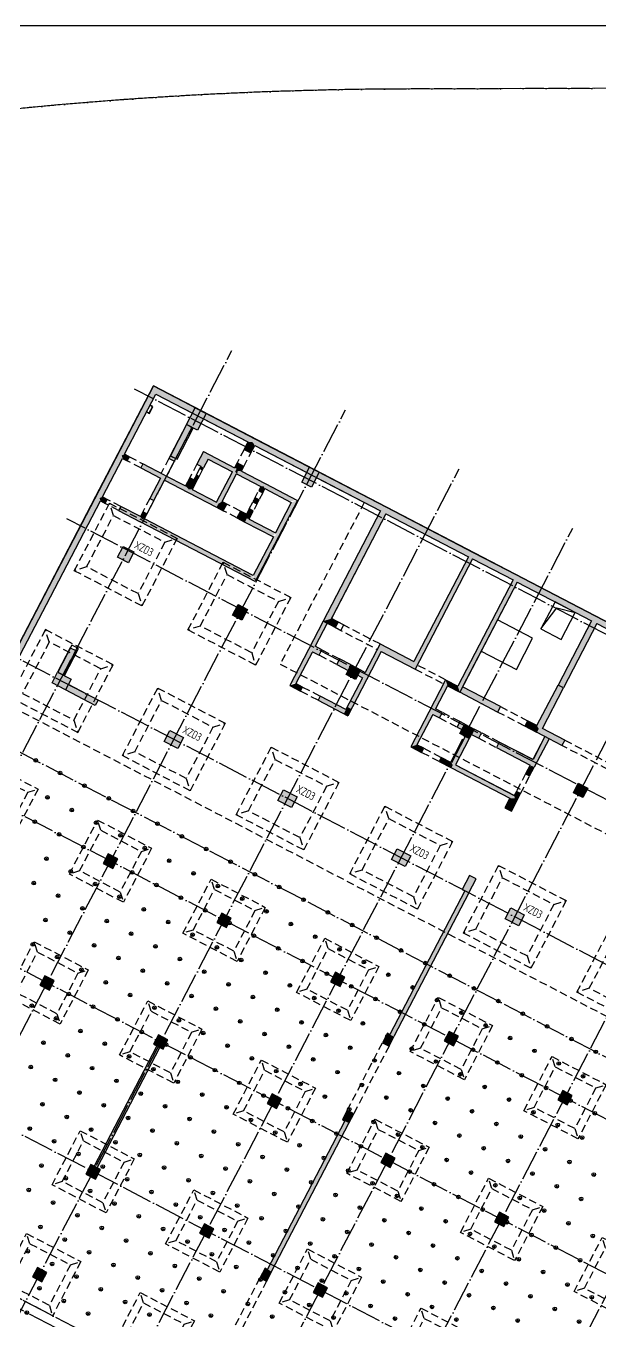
# Model space of a CAD drawing. Extents: x -190030 to 1780958, y -2186385 to 288330.
# Drawn here: x -60274 to -22622, y 203376 to 288330 of the extents above; entities that cross this region are included whole.
import ezdxf

# ---------------------------------------------------------------- set-up
doc = ezdxf.new("R2010")
doc.units = 0
doc.header["$LTSCALE"] = 1000
doc.header["$MEASUREMENT"] = 0
for name, pattern in [('ACAD_ISO04W100', [30, 24, -3, 0, -3]), ('DASHED', [0.75, 0.5, -0.25]), ('DOTE', [2.42, 2, -0.2, 0.02, -0.2])]:
    doc.linetypes.add(name, pattern=pattern)
doc.layers.add('04-不打印_辅助线', color=165, linetype='Continuous', plot=False)
doc.layers.add('04-不打印_面积', color=5, linetype='Continuous', plot=False)
for name, color, linetype in [('05-填充_天正', 26, 'Continuous'), ('104-6 B2核心筒$0$05-填充_天正', 26, 'Continuous'), ('104-6 B2核心筒$0$A_STR-砼墙', 51, 'Continuous'), ('3', 3, 'Continuous'), ('A_AXIS-轴线', 1, 'DOTE'), ('A_STR-砼墙', 51, 'Continuous'), ('BEAM_SE', 144, 'DASHED'), ('COLU', 7, 'Continuous'), ('COLU_HATCH', 251, 'Continuous'), ('DIM', 3, 'Continuous'), ('DOTE', 4, 'DOTE'), ('jc', 5, 'Continuous'), ('M-用地 红线', 20, 'ACAD_ISO04W100'), ('s-base', 60, 'Continuous'), ('TEXT', 7, 'Continuous'), ('锚杆', 6, 'Continuous')]:
    doc.layers.add(name, color=color, linetype=linetype)
doc.styles.add('TSSD_Dimension', font='Tssdeng.shx', dxfattribs={"width": 0.7, "bigfont": 'hztxt.shx'})
doc.styles.add('TSSD_Rein', font='tssdeng.shx', dxfattribs={"width": 0.7, "bigfont": 'hztxt.shx'})
doc.dimstyles.new('TSSD_150_150', dxfattribs={"dimtxt": 525, "dimasz": 150, "dimexe": 150, "dimexo": 375, "dimgap": 150, "dimtad": 1, "dimdec": 0, "dimzin": 0, "dimdsep": 46, "dimtxsty": 'TSSD_Dimension', "dimblk": 'ARCHTICK', "dimblk1": 'ARCHTICK', "dimblk2": 'ARCHTICK', "dimcen": 0, "dimdle": 150, "dimclrt": 7, "dimadec": 0, "dimazin": 0, "dimtfac": 1, "dimtdec": 0, "dimtix": 1, "dimtmove": 2, "dimatfit": 3, "dimfxl": 1, "dimtolj": 1, "dimtzin": 0, "dimarcsym": 0})

# ---------------------------------------------------------------- blocks, each defined once
blk = doc.blocks.new('104 轴线')
for p, q in [((-113685, 111729), (-249575, 182469)), ((-206397, 125945), (-177039, 182341)), ((-100664, 136743), (-183422, 179824)), ((-198946, 122066), (-169588, 178462)), ((-117841, 103746), (-253731, 174486)), ((-191495, 118187), (-162137, 174584)), ((-105097, 128228), (-187855, 171309)), ((-184044, 114309), (-154686, 170705)), ((-176593, 110430), (-147235, 166826)), ((-122274, 95231), (-258164, 165971)), ((-109530, 119712), (-192288, 162793)), ((-169142, 106551), (-139784, 162948)), ((-161691, 102673), (-132333, 159069)), ((-126707, 86715), (-262597, 157455))]:
    blk.add_line(p, q)
at = {"layer": 'Defpoints'}
blk.add_lwpolyline([(13135, -2670), (19996, 9914), (18926, 200140), (-165691, 199501, 0.064843), (-234306, 190322, 0.064894), (-298282, 163874), (-300993, 152958), (-177498, -41043), (-162540, -55229), (-143745, -84755), (-123037, -89354), (13135, -2670)], format="xyb", close=True, dxfattribs=at)
blk = doc.blocks.new('A$C63741260')
at = {"layer": '04-不打印_辅助线'}
blk.add_lwpolyline([(0, -1242375), (416150, -1242375), (416150, -948025), (0, -948025)], close=True, dxfattribs=at)
blk.add_lwpolyline([(0, -1242375), (416150, -1242375), (416150, -948025), (0, -948025)], close=True, dxfattribs=at)
blk.add_lwpolyline([(0, -1242375), (416150, -1242375), (416150, -948025), (0, -948025)], close=True, dxfattribs=at)
blk.add_lwpolyline([(0, -1242375), (416150, -1242375), (416150, -948025), (0, -948025)], close=True, dxfattribs=at)
at = {"layer": '04-不打印_面积'}
blk.add_lwpolyline([(0, -1242375), (416150, -1242375), (416150, -948025), (0, -948025)], close=True, dxfattribs=at)
blk = doc.blocks.new('A$C40850C3D')
at = {"layer": 's-base', "color": 8, "linetype": 'DASHED'}
for p, q in [((-1500, 1500), (-2000, 2000)), ((1500, 1500), (2000, 2000)), ((-1500, -1500), (-2000, -2000)), ((1500, -1500), (2000, -2000))]:
    blk.add_line(p, q, dxfattribs=at)
for points in [[(2000, 2000), (2000, -2000), (-2000, -2000), (-2000, 2000)], [(1500, 1500), (1500, -1500), (-1500, -1500), (-1500, 1500)]]:
    blk.add_lwpolyline(points, close=True, dxfattribs=at)
blk = doc.blocks.new('zhu1')
at = {"layer": 'COLU_HATCH'}
for points in [[(-64183, 118319), (-64893, 118688), (-64316, 119796), (-63606, 119426)], [(-56200, 115570), (-56708, 114594), (-57329, 114918), (-56821, 115893)], [(-68340, 110334), (-68709, 109624), (-69419, 109994), (-69049, 110703)], [(-60887, 106568), (-61257, 105857), (-61877, 106181), (-61508, 106891)], [(-53483, 102599), (-53806, 101979), (-54427, 102302), (-54103, 102923)], [(-73713, 101745), (-73344, 102454), (-72457, 101993), (-72826, 101283)], [(-66351, 97912), (-65982, 98622), (-65095, 98160), (-65464, 97450)], [(-46032, 98721), (-46355, 98100), (-46976, 98423), (-46653, 99044)], [(-38581, 94842), (-38904, 94221), (-39525, 94544), (-39202, 95165)], [(-58900, 94033), (-58531, 94743), (-57644, 94281), (-58013, 93571)], [(-70351, 89905), (-69730, 89582), (-69406, 90203), (-70027, 90526)], [(-51449, 90154), (-51080, 90864), (-50193, 90402), (-50562, 89693)], [(-43999, 86276), (-43629, 86985), (-42742, 86523), (-43112, 85814)], [(-62900, 86026), (-62279, 85703), (-61956, 86324), (-62576, 86647)], [(-74506, 81922), (-73885, 81599), (-73562, 82219), (-74183, 82543)], [(-55449, 82148), (-54828, 81824), (-54505, 82445), (-55126, 82768)], [(-67055, 78043), (-66435, 77720), (-66111, 78341), (-66732, 78664)], [(-47998, 78269), (-47377, 77946), (-47054, 78567), (-47675, 78890)], [(-59605, 74164), (-58984, 73841), (-58660, 74462), (-59281, 74785)], [(-40547, 74390), (-39926, 74067), (-39603, 74688), (-40224, 75011)], [(-52154, 70286), (-51533, 69963), (-51210, 70583), (-51830, 70907)], [(-71488, 69528), (-70867, 69205), (-70544, 69826), (-71165, 70149)], [(-64037, 65649), (-63416, 65326), (-63093, 65947), (-63714, 66270)], [(-44703, 66407), (-44082, 66084), (-43759, 66705), (-44380, 67028)], [(-74997, 62787), (-74377, 62463), (-74053, 63084), (-74674, 63407)], [(-56586, 61770), (-55966, 61447), (-55642, 62068), (-56263, 62391)]]:
    blk.add_hatch(color=8, dxfattribs=at).paths.add_polyline_path(points)
at = {"layer": 'A_STR-砼墙', "color": 8}
for p, q in [((-69375, 116792), (-67066, 121228)), ((-68951, 116741), (-66896, 120688)), ((-67066, 121228), (-60369, 117741)), ((-66896, 120688), (-64501, 119441)), ((-63791, 119072), (-60864, 117548)), ((-60864, 117548), (-61118, 117060)), ((-60674, 116829), (-60420, 117317)), ((-60420, 117317), (-57006, 115539)), ((-60369, 117741), (-51770, 113265)), ((-70830, 113998), (-69375, 116792)), ((-70405, 113947), (-69090, 116475)), ((-69090, 116475), (-68779, 116313)), ((-68641, 116579), (-68951, 116741)), ((-68779, 116313), (-68641, 116579)), ((-63781, 116925), (-64214, 116094)), ((-63781, 116925), (-61741, 115863)), ((-63476, 116428), (-63770, 115863)), ((-63476, 116428), (-61880, 115596)), ((-61118, 117060), (-60674, 116829)), ((-67754, 116117), (-67892, 115851)), ((-67892, 115851), (-66605, 115182)), ((-66334, 115378), (-67754, 116117)), ((-64214, 116094), (-63948, 115955)), ((-63948, 115955), (-64017, 115822)), ((-64017, 115822), (-63840, 115730)), ((-63840, 115730), (-63770, 115863)), ((-62919, 113601), (-61880, 115596)), ((-61580, 116173), (-61741, 115863)), ((-61136, 115942), (-61580, 116173)), ((-61298, 115632), (-61136, 115942)), ((-61298, 115632), (-59746, 114824)), ((-66605, 115182), (-67298, 113851)), ((-67032, 113713), (-66339, 115043)), ((-66339, 115043), (-64787, 114235)), ((-66334, 115378), (-64959, 114663)), ((-64676, 115207), (-64959, 114663)), ((-64409, 115068), (-64676, 115207)), ((-64232, 114976), (-64515, 114432)), ((-64248, 115379), (-64409, 115068)), ((-64070, 115287), (-64248, 115379)), ((-64232, 114976), (-64070, 115287)), ((-62560, 113640), (-61614, 115458)), ((-61614, 115458), (-61569, 115435)), ((-61569, 115435), (-60017, 114627)), ((-59746, 114824), (-57617, 113716, -18)), ((-56385, 115216), (-52171, 113023)), ((-74432, 107079), (-70830, 113998)), ((-70095, 113785), (-70405, 113947)), ((-67298, 113851), (-67032, 113713)), ((-64787, 114235), (-62924, 113265)), ((-64515, 114432), (-62919, 113601)), ((-60400, 113891), (-60539, 113624)), ((-60134, 113752), (-60400, 113891)), ((-60017, 114627), (-60156, 114361)), ((-60156, 114361), (-59890, 114222)), ((-59890, 114222), (-59751, 114488)), ((-59751, 114488), (-58021, 113588, -18)), ((-74077, 106894), (-70544, 113681)), ((-70544, 113681), (-70234, 113519)), ((-70234, 113519), (-70095, 113785)), ((-69208, 113323), (-69347, 113057)), ((-69347, 113057), (-67927, 112318)), ((-67921, 112654), (-69208, 113323)), ((-62924, 113265), (-62481, 113034)), ((-62250, 113478), (-62560, 113640)), ((-62481, 113034), (-62250, 113478)), ((-61363, 113016), (-61594, 112573)), ((-60964, 112808), (-61363, 113016)), ((-60784, 113154), (-60964, 112808)), ((-60790, 112492), (-60518, 113016)), ((-60518, 113016), (-60784, 113154)), ((-60539, 113624), (-60273, 113486)), ((-60273, 113486), (-60134, 113752)), ((-58021, 113588, -18), (-59060, 111592, -18)), ((-57617, 113716, -18), (-58863, 111321, -18)), ((-52171, 113023), (-55935, 105793)), ((-51770, 113265), (-46088, 110307)), ((-60387, 108394, -18), (-67927, 112318)), ((-67760, 112964), (-67921, 112654)), ((-67494, 112825), (-67760, 112964)), ((-67655, 112515), (-67494, 112825)), ((-60515, 108798, -18), (-67655, 112515)), ((-61594, 112573), (-61062, 112296)), ((-61062, 112296), (-59199, 111326, -18)), ((-60790, 112492), (-59060, 111592, -18)), ((-51817, 112838), (-55396, 105963)), ((-51817, 112838), (-46406, 110021)), ((-59199, 111326, -18), (-60515, 108798, -18)), ((-58863, 111321, -18), (-60387, 108394, -18)), ((-46406, 110021), (-49985, 103146)), ((-46140, 109883), (-49903, 102653)), ((-46140, 109883), (-43479, 108498)), ((-46088, 110307), (-43161, 108783)), ((-43161, 108783), (-37928, 106059)), ((-43479, 108498), (-47104, 101534)), ((-43212, 108359), (-46792, 101484)), ((-43212, 108359), (-38334, 105819)), ((-76417, 103265), (-74432, 107079)), ((-76062, 103080), (-74077, 106894)), ((-55935, 105793), (-56904, 103931)), ((-55669, 105655), (-56453, 104147)), ((-54782, 105193), (-55669, 105655)), ((-54598, 105548), (-55396, 105963)), ((-54598, 105548), (-54782, 105193)), ((-38334, 105819), (-40528, 101605)), ((-37979, 105635), (-40173, 101420)), ((-37979, 105635), (-31814, 102426)), ((-37928, 106059), (-31807, 102873)), ((-56904, 103931), (-58128, 101580)), ((-56638, 103792), (-57723, 101708)), ((-56638, 103792), (-56195, 103562)), ((-56010, 103917), (-56453, 104147)), ((-56195, 103562), (-56010, 103917)), ((-52202, 104301), (-53172, 102439)), ((-52121, 103807), (-53090, 101945)), ((-52202, 104301), (-49985, 103146)), ((-52121, 103807), (-49903, 102653)), ((-54857, 103316), (-55042, 102962)), ((-55042, 102962), (-54288, 102569)), ((-54103, 102924), (-54857, 103316)), ((-54288, 102569), (-54103, 102924)), ((-53356, 102084), (-54441, 99999)), ((-53483, 102601), (-53667, 102246)), ((-53667, 102246), (-53356, 102084)), ((-53483, 102601), (-53172, 102439)), ((-47902, 101949), (-49010, 99821)), ((-47902, 101949), (-47104, 101534)), ((-70875, 100267), (-72826, 101283)), ((-70691, 100621), (-72642, 101637)), ((-58128, 101580), (-57418, 101211)), ((-57280, 101477), (-57723, 101708)), ((-57418, 101211), (-57280, 101477)), ((-53090, 101945), (-54314, 99595)), ((-47775, 101545), (-48559, 100038)), ((-47775, 101545), (-46976, 101129)), ((-44493, 99836), (-46976, 101129)), ((-44308, 100191), (-46792, 101484)), ((-41913, 98944), (-40528, 101605)), ((-41558, 98759), (-40173, 101420)), ((-70691, 100621), (-70875, 100267)), ((-56127, 100877), (-56265, 100611)), ((-56265, 100611), (-54314, 99595)), ((-54441, 99999), (-56127, 100877)), ((-49010, 99821), (-50187, 97559)), ((-48744, 99683), (-49783, 97687)), ((-48744, 99683), (-48301, 99452)), ((-48116, 99807), (-48559, 100038)), ((-48301, 99452), (-48116, 99807)), ((-44308, 100191), (-44493, 99836)), ((-46963, 99207), (-47148, 98852)), ((-47148, 98852), (-46837, 98690)), ((-46653, 99045), (-46963, 99207)), ((-46837, 98690), (-46653, 99045)), ((-46032, 98722), (-46216, 98367)), ((-45545, 98469), (-46032, 98722)), ((-42534, 99267), (-42719, 98913)), ((-41389, 98220), (-42719, 98913)), ((-41913, 98944), (-42534, 99267)), ((-40095, 97998), (-41558, 98759)), ((-46621, 98238), (-47521, 96510)), ((-46355, 98100), (-47255, 96371)), ((-46355, 98100), (-46621, 98238)), ((-46216, 98367), (-45730, 98114)), ((-45730, 98114), (-45545, 98469)), ((-44392, 97869), (-44577, 97514)), ((-42173, 96713), (-44392, 97869)), ((-41389, 98220), (-42173, 96713)), ((-41123, 98082), (-42092, 96220)), ((-40279, 97643), (-41123, 98082)), ((-40095, 97998), (-40279, 97643)), ((-50187, 97559), (-49478, 97190)), ((-49339, 97456), (-49783, 97687)), ((-49478, 97190), (-49339, 97456)), ((-48186, 96856), (-48325, 96590)), ((-47521, 96510), (-48186, 96856)), ((-44577, 97514), (-42358, 96358)), ((-48325, 96590), (-47526, 96174)), ((-47526, 96174), (-43695, 94180)), ((-47255, 96371), (-43397, 94363)), ((-42358, 96358), (-42658, 95782)), ((-42392, 95643), (-42092, 96220)), ((-42658, 95782), (-42392, 95643)), ((-43258, 94629), (-43397, 94363)), ((-42992, 94490), (-43258, 94629)), ((-43200, 94091), (-42992, 94490)), ((-43695, 94180), (-44018, 93559)), ((-44018, 93559), (-43592, 93337)), ((-43592, 93337), (-43200, 94091)), ((-46327, 89124), (-46812, 88192)), ((-46386, 87971), (-45901, 88902)), ((-45901, 88902), (-46327, 89124)), ((-46652, 88109), (-51558, 78685)), ((-46386, 87971), (-51292, 78546)), ((-46812, 88192), (-46652, 88109)), ((-51718, 78768), (-52041, 78147)), ((-51558, 78685), (-51718, 78768)), ((-51615, 77925), (-51292, 78546)), ((-70940, 70032), (-66831, 77926)), ((-70763, 69940), (-66654, 77834)), ((-52041, 78147), (-51615, 77925)), ((-54350, 73712), (-54673, 73091)), ((-54673, 73091), (-54513, 73008)), ((-53924, 73490), (-54350, 73712)), ((-54247, 72869), (-53924, 73490)), ((-59581, 63273), (-54513, 73008)), ((-59315, 63134), (-54247, 72869)), ((-70940, 70032), (-70763, 69940)), ((-59741, 63356), (-60064, 62735)), ((-59581, 63273), (-59741, 63356)), ((-59638, 62513), (-59315, 63134)), ((-60064, 62735), (-59638, 62513))]:
    blk.add_line(p, q, dxfattribs=at)
for points in [[(-64449, 118457), (-64893, 118688), (-65956, 116646), (-65512, 116416)], [(-64449, 118457), (-64893, 118688), (-65955, 116647), (-65512, 116416)], [(-71976, 103998), (-72420, 104229), (-73343, 102455), (-72900, 102224)]]:
    blk.add_lwpolyline(points, close=True, dxfattribs=at)
at = {"layer": 'COLU', "color": 8}
for points in [[(-64183, 118319), (-64893, 118688), (-64316, 119796), (-63606, 119426), (-64183, 118319)], [(-73713, 101745), (-73344, 102454), (-72457, 101993), (-72826, 101283), (-73713, 101745)], [(-66351, 97912), (-65982, 98622), (-65095, 98160), (-65464, 97450), (-66351, 97912)], [(-58900, 94033), (-58531, 94743), (-57644, 94281), (-58013, 93571), (-58900, 94033)], [(-51449, 90154), (-51080, 90864), (-50193, 90402), (-50562, 89693), (-51449, 90154)], [(-43999, 86276), (-43629, 86985), (-42742, 86523), (-43112, 85814), (-43999, 86276)]]:
    blk.add_lwpolyline(points, dxfattribs=at)
for points in [[(-56200, 115570), (-56708, 114594), (-57329, 114918), (-56821, 115893)], [(-68340, 110334), (-68709, 109624), (-69419, 109994), (-69049, 110703)], [(-60887, 106568), (-61257, 105857), (-61877, 106181), (-61508, 106891)], [(-53483, 102599), (-53806, 101979), (-54427, 102302), (-54103, 102923)], [(-46032, 98721), (-46355, 98100), (-46976, 98423), (-46653, 99044)], [(-38581, 94842), (-38904, 94221), (-39525, 94544), (-39202, 95165)], [(-70351, 89905), (-69730, 89582), (-69406, 90203), (-70027, 90526)], [(-62900, 86026), (-62279, 85703), (-61956, 86324), (-62576, 86647)], [(-74506, 81922), (-73885, 81599), (-73562, 82219), (-74183, 82543)], [(-55449, 82148), (-54828, 81824), (-54505, 82445), (-55126, 82768)], [(-67055, 78043), (-66435, 77720), (-66111, 78341), (-66732, 78664)], [(-47998, 78269), (-47377, 77946), (-47054, 78567), (-47675, 78890)], [(-59605, 74164), (-58984, 73841), (-58660, 74462), (-59281, 74785)], [(-40547, 74390), (-39926, 74067), (-39603, 74688), (-40224, 75011)], [(-52154, 70286), (-51533, 69963), (-51210, 70583), (-51830, 70907)], [(-71488, 69528), (-70867, 69205), (-70544, 69826), (-71165, 70149)], [(-64037, 65649), (-63416, 65326), (-63093, 65947), (-63714, 66270)], [(-44703, 66407), (-44082, 66084), (-43759, 66705), (-44380, 67028)], [(-74997, 62787), (-74377, 62463), (-74053, 63084), (-74674, 63407)], [(-56586, 61770), (-55966, 61447), (-55642, 62068), (-56263, 62391)]]:
    blk.add_lwpolyline(points, close=True, dxfattribs=at)
blk = doc.blocks.new('xzd-3b')
at = {"layer": 's-base', "color": 8, "linetype": 'DASHED'}
for p, q in [((-543722, -43410), (-544322, -42810)), ((-539922, -43410), (-539322, -42810)), ((-543722, -47210), (-544322, -47810)), ((-539922, -47210), (-539322, -47810))]:
    blk.add_line(p, q, dxfattribs=at)
for points in [[(-539322, -42810), (-539322, -47810), (-544322, -47810), (-544322, -42810)], [(-539922, -43410), (-539922, -47210), (-543722, -47210), (-543722, -43410)]]:
    blk.add_lwpolyline(points, close=True, dxfattribs=at)
at = {"layer": 'TEXT', "color": 8, "style": 'TSSD_Rein', "width": 0.7}
blk.add_text('XZD3', height=525, rotation=360, dxfattribs=at).set_placement((-541573, -44673))
blk = doc.blocks.new('maogan1')
at = {"layer": '锚杆'}
for p, q in [((-1382074, -58863), (-1381931, -58863)), ((-1382052, -58863), (-1381929, -58863)), ((-1382000, -58920), (-1382000, -58800))]:
    blk.add_line(p, q, dxfattribs=at)
blk.add_circle((-1382000, -58863), 120, dxfattribs=at)
blk = doc.blocks.new('_ArchTick')
at = {"color": 0, "linetype": 'ByBlock', "const_width": 0.4}
blk.add_lwpolyline([(-0.5, -0.5), (0.5, 0.5)], dxfattribs=at)
blk = doc.blocks.new('*D288')
at = {"layer": 'Defpoints', "color": 0, "transparency": 16777216}
for p in [(-76186, 212245), (-77880, 208991), (-13014, 177669)]:
    blk.add_point(p, dxfattribs=at)
at = {"layer": 'DIM', "color": 0, "lineweight": -2, "transparency": 16777216}
for p, q in [((-76359, 211913), (-77949, 208858)), ((-13882, 175676), (-78013, 209061)), ((-13187, 177336), (-14084, 175612))]:
    blk.add_line(p, q, dxfattribs=at)
at = {"layer": 'DIM', "color": 0, "lineweight": -2, "transparency": 16777216, "xscale": 150, "yscale": 150, "zscale": 150}
for p, rotation in [((-77880, 208991), 152.4999861478323), ((-14015, 175746), 332.4999861478323)]:
    blk.add_blockref('_ArchTick', p, dxfattribs=dict(at, rotation=rotation))
at = {"layer": 'DIM', "color": 7, "transparency": 16777216, "insert": (-45757, 192734), "char_height": 525, "attachment_point": 5, "rotation": 332.49999, "style": 'TSSD_Dimension'}
blk.add_mtext('\\A1;72000', dxfattribs=at)

msp = doc.modelspace()

# ---------------------------------------------------------------- hatches: boundary and pattern name
at = {"layer": '05-填充_天正'}
for points in [[(-53987.6, 260158.9), (-53800.1, 260230.3), (-51745.3, 264177.6), (-51915.4, 264717.1), (-54224.1, 260282)], [(-51915.4, 264717.1), (-51745.3, 264177.6), (-45713.1, 261037.4), (-45400.2, 261024.8), (-45217.9, 261230.6)], [(-49742.7, 262176), (-50897.1, 259958.5), (-50542.2, 259773.8), (-49387.9, 261991.3)], [(-45713.1, 261037.4), (-45967, 260549.5), (-45523.5, 260318.7), (-45269.6, 260806.5), (-45400.2, 261024.8)], [(-45400.2, 261024.8), (-45269.6, 260806.5), (-37020.5, 256512.3), (-36768.3, 256531.3), (-36618.7, 256754.1), (-45217.9, 261230.6)], [(-55442.1, 257364.8), (-55254.6, 257436.3), (-53938.6, 259964.2), (-53987.6, 260158.9), (-54224.1, 260282), (-55678.6, 257487.9)], [(-53938.6, 259964.2), (-53628.1, 259802.6), (-53489.6, 260068.7), (-53800.1, 260230.3), (-53987.6, 260158.9)], [(-48325.6, 259917.1), (-48630.5, 260414.1), (-49062.9, 259583.5), (-48619.4, 259352.6)], [(-48630.5, 260414.1), (-48325.6, 259917.1), (-46728.9, 259086), (-46549.7, 259105.4), (-46457.4, 259282.8)], [(-51182.9, 258867.9), (-52602.6, 259607), (-52741.1, 259340.9), (-51454.4, 258671.1), (-51275.2, 258690.5)], [(-48796.8, 259445), (-48866.1, 259311.9), (-48688.7, 259219.6), (-48619.4, 259352.6)], [(-46146.9, 259121.2), (-45985.3, 259431.6), (-46428.8, 259662.5), (-46590.4, 259352.1), (-46385.3, 259132.5)], [(-46549.7, 259105.4), (-46462.8, 258947.4), (-46418.5, 258924.3), (-46385.3, 259132.5), (-46590.4, 259352.1), (-46457.4, 259282.8)], [(-46385.3, 259132.5), (-46418.5, 258924.3), (-44866.2, 258116.3), (-44687, 258135.7), (-44594.6, 258313.1), (-46146.9, 259121.2)], [(-51454.4, 258671.1), (-52147.1, 257340.6), (-51881, 257202), (-51188.3, 258532.6), (-51275.2, 258690.5)], [(-51275.2, 258690.5), (-51188.3, 258532.6), (-49636.1, 257724.5), (-49602.8, 257932.7), (-49808, 258152.2), (-51182.9, 258867.9)], [(-49081.2, 258465.6), (-49524.7, 258696.5), (-49808, 258152.2), (-49602.8, 257932.7), (-49364.5, 257921.3)], [(-49081.2, 258465.6), (-48919.5, 258776.1), (-49096.9, 258868.4), (-49258.6, 258558)], [(-47650.2, 256991.4), (-47409.4, 257129.1), (-46462.8, 258947.4), (-46549.7, 259105.4), (-46728.9, 259086), (-47767.9, 257090.2)], [(-44687, 258135.7), (-44600.1, 257977.8), (-42959.1, 257123.5), (-42554.5, 257251.1), (-44594.6, 258313.1)], [(-59280.6, 250568.6), (-58925.8, 250383.9), (-55393.1, 257170.2), (-55442.1, 257364.8), (-55678.6, 257487.9)], [(-55393.1, 257170.2), (-55082.6, 257008.5), (-54944.1, 257274.6), (-55254.6, 257436.3), (-55442.1, 257364.8)], [(-49602.8, 257932.7), (-49636.1, 257724.5), (-47773.3, 256754.8), (-47650.2, 256991.4), (-47767.9, 257090.2), (-49364.5, 257921.3)], [(-44866.2, 258116.3), (-45004.7, 257850.2), (-44738.6, 257711.7), (-44600.1, 257977.8), (-44687, 258135.7)], [(-52770.4, 256143.1), (-54057.1, 256812.9), (-54195.6, 256546.8), (-52775.9, 255807.7), (-52683.5, 255985.1)], [(-47773.3, 256754.8), (-47329.8, 256523.9), (-47099, 256967.5), (-47409.4, 257129.1), (-47650.2, 256991.4)], [(-45639, 255982), (-45366.6, 256505.3), (-45632.7, 256643.8), (-45812.8, 256297.9), (-45787.5, 256021.7)], [(-45121.9, 256975.4), (-44983.4, 257241.5), (-45249.5, 257380.1), (-45388, 257114)], [(-42465.7, 257205.1), (-42870.4, 257077.5), (-43909.3, 255081.8), (-43889.9, 254902.5), (-43712.4, 254810.2)], [(-36768.3, 256531.3), (-36665.7, 256327.6), (-31254.8, 253510.9), (-31060.2, 253559.9), (-30937.1, 253796.4), (-36618.7, 256754.1)], [(-45325, 251929), (-45452.6, 252333.7), (-52504.3, 256004.6), (-52683.5, 255985.1), (-52775.9, 255807.7)], [(-52504.3, 256004.6), (-52342.7, 256315), (-52608.8, 256453.5), (-52770.4, 256143.1), (-52683.5, 255985.1)], [(-45812.8, 256297.9), (-46211.9, 256505.7), (-46442.8, 256062.2), (-45910.6, 255785.1), (-45787.5, 256021.7)], [(-45787.5, 256021.7), (-45910.6, 255785.1), (-44136.6, 254861.7), (-43978.6, 254948.5), (-43998.1, 255127.8), (-45639, 255982)], [(-36768.3, 256531.3), (-37020.5, 256512.3), (-40783.9, 249282.8), (-40429.1, 249098.1), (-36665.7, 256327.6)], [(-43889.9, 254902.5), (-44047.8, 254815.7), (-45363.8, 252287.7), (-45236.2, 251883), (-43712.4, 254810.2)], [(-31060.2, 253559.9), (-31254.8, 253510.9), (-34833.9, 246635.7), (-34752.5, 246142.4), (-30988.7, 253372.4)], [(-31060.2, 253559.9), (-30988.7, 253372.4), (-28327.7, 251987.1), (-28133.1, 252036.1), (-28009.9, 252272.7), (-30937.1, 253796.4)], [(-28133.1, 252036.1), (-28327.7, 251987.1), (-31952.9, 245023.1), (-31825.3, 244618.5), (-28061.6, 251848.6)], [(-28133.1, 252036.1), (-28061.6, 251848.6), (-23183.1, 249309), (-22929.3, 249327.2), (-22776.6, 249548.4), (-28009.9, 252272.7)], [(-61266.1, 246754.5), (-60911.3, 246569.8), (-58925.8, 250383.9), (-59280.6, 250568.6)], [(-40783.9, 249282.8), (-41753.4, 247420.4), (-41576, 247328.1), (-41418, 247415), (-40517.8, 249144.3)], [(-22929.3, 249327.2), (-23183.1, 249309), (-25376.9, 245094.7), (-25022.1, 244910), (-22828.3, 249124.3)], [(-22929.3, 249327.2), (-22828.3, 249124.3), (-16840.9, 246007.5), (-16656.2, 246362.3), (-22776.6, 249548.4)], [(-41576, 247328.1), (-41753.4, 247420.4), (-42930.9, 245158.6), (-42526.2, 245286.1), (-41556.6, 247148.9)], [(-36970, 247296.7), (-37051.4, 247790.1), (-38136.1, 245706.5), (-38116.6, 245527.3), (-37939.2, 245434.9)], [(-37051.4, 247790.1), (-36970, 247296.7), (-34752.5, 246142.4), (-34833.9, 246635.7)], [(-38116.6, 245527.3), (-38274.6, 245440.4), (-39244.3, 243577.7), (-39116.7, 243173), (-37939.2, 245434.9)], [(-42977, 245069.9), (-42267.4, 244700.5), (-42128.9, 244966.6), (-42572.4, 245197.5)], [(-32623.7, 245034.1), (-32751.3, 245438.8), (-33859, 243310.9), (-33681.6, 243218.5), (-33523.7, 243305.4)], [(-32751.3, 245438.8), (-32623.7, 245034.1), (-31825.3, 244618.5), (-31952.9, 245023.1)], [(-39290.4, 243489), (-40975.8, 244366.3), (-41114.3, 244100.2), (-39162.8, 243084.4)], [(-39162.8, 243084.4), (-39428.9, 243222.9), (-39199.2, 243664.1), (-38933.1, 243525.6)], [(-33681.6, 243218.5), (-33859, 243310.9), (-35036.5, 241049), (-34631.8, 241176.6), (-33662.2, 243039.3)], [(-31470.1, 241727.8), (-32370, 239999.1), (-32283.1, 239841.2), (-32103.9, 239860.6), (-31204, 241589.3)], [(-26237.7, 241709.7), (-27137.6, 239981), (-27118.1, 239801.8), (-26940.7, 239709.5), (-25971.6, 241571.1)], [(-35036.5, 241049), (-34326.9, 240679.6), (-34188.3, 240945.7), (-34631.8, 241176.6)], [(-32370, 239999.1), (-33035.2, 240345.4), (-33173.8, 240079.3), (-32375.5, 239663.8), (-32283.1, 239841.2)], [(-32283.1, 239841.2), (-32375.5, 239663.8), (-28544, 237669.2), (-28221.9, 237670.7), (-28245.8, 237852.2), (-32103.9, 239860.6)], [(-27276.1, 239714.9), (-27507, 239271.4), (-27240.9, 239132.9), (-26940.7, 239709.4), (-27118.1, 239801.8)], [(-28048.9, 237580.6), (-27841.1, 237979.8), (-28107.2, 238118.3), (-28245.8, 237852.2), (-28221.9, 237670.7)], [(-28544, 237669.2), (-28867.3, 237048.1), (-28441.5, 236826.5), (-28048.9, 237580.6), (-28221.9, 237670.7)], [(-31235.1, 231460.1), (-30750.3, 232391.4), (-31176, 232613.1), (-31660.9, 231681.7)], [(-31235.1, 231460.1), (-31501.2, 231598.6), (-36407.3, 222174.1), (-36141.2, 222035.6)], [(-36567, 222257.2), (-36890.2, 221636.3), (-36464.4, 221414.7), (-36141.2, 222035.6)], [(-51502.6, 221323.5), (-51680, 221415.8), (-55789.6, 213521.5), (-55612.2, 213429.1)], [(-39096.4, 216358.7), (-38773.2, 216979.6), (-39198.9, 217201.3), (-39522.1, 216580.4)], [(-44430.2, 206762.3), (-44164.1, 206623.8), (-39096.4, 216358.7), (-39362.5, 216497.3)], [(-44589.8, 206845.4), (-44913.1, 206224.5), (-44487.3, 206002.9), (-44164.1, 206623.8)]]:
    msp.add_hatch(color=8, dxfattribs=at).paths.add_polyline_path(points)
h = msp.add_hatch(color=8, dxfattribs=at)
h.paths.add_polyline_path([(-40859.6, 247406.2), (-41568.7, 247775.3), (-41753.4, 247420.4), (-41044.3, 247051.3)])
h.paths.add_polyline_path([(-39706.5, 246805.9), (-37754.5, 245789.8), (-37939.2, 245434.9), (-39891.2, 246451)])
h.paths.add_polyline_path([(-33859, 243310.9), (-33149.9, 242941.8), (-32965.2, 243296.6), (-33674.3, 243665.7)])
h.paths.add_polyline_path([(-30394.4, 241958.3), (-31812.1, 242696.3), (-31996.8, 242341.5), (-30579.1, 241603.5)])
h.paths.add_polyline_path([(-29241.3, 241358), (-26756, 240064.3), (-26940.7, 239709.5), (-29426, 241003.2)])
at = {"layer": '104-6 B2核心筒$0$05-填充_天正'}
for points in [[(-39985.9, 248866.8), (-40784.2, 249282.4), (-40244.7, 249452.5), (-39801.2, 249221.6)], [(-57006.9, 247355.7), (-57838.1, 245759.1), (-58192.9, 245943.8), (-57361.7, 247540.4)], [(-55723.9, 243756.6), (-57675.3, 244772.5), (-57490.6, 245127.3), (-55539.2, 244111.4)], [(-31640.6, 244973.3), (-31825.3, 244618.5), (-29341.8, 243325.6), (-29157.1, 243680.4)], [(-26646.4, 242223), (-26762.2, 242433.7), (-25376.9, 245094.7), (-25022.1, 244910), (-26407.4, 242249)], [(-26646.4, 242223), (-26769.5, 241986.5), (-27567.8, 242402.1), (-27383.1, 242756.9), (-26762.2, 242433.7)], [(-25128.6, 241132.3), (-26769.5, 241986.5), (-26646.4, 242223), (-26407.4, 242249), (-24943.8, 241487.1)]]:
    msp.add_hatch(color=8, dxfattribs=at).paths.add_polyline_path(points)

# ---------------------------------------------------------------- linework, layer by layer
at = {"layer": '04-不打印_辅助线'}
msp.add_lwpolyline([(-190030.1, -6020), (226119.9, -6020), (226119.9, 288330), (-190030.1, 288330)], close=True, dxfattribs=at)
at = {"layer": '104-6 B2核心筒$0$A_STR-砼墙', "color": 8}
for p, q in [((-39985.9, 248866.8), (-40517.8, 249144.3)), ((-39801.2, 249221.6), (-40244.7, 249452.5)), ((-39801.2, 249221.6), (-39985.9, 248866.8)), ((-57361.7, 247540.4), (-58192.9, 245943.8)), ((-57006.9, 247355.7), (-57838.1, 245759.1)), ((-57361.7, 247540.4), (-57006.9, 247355.7)), ((-55723.9, 243756.6), (-57675.3, 244772.5)), ((-55539.2, 244111.4), (-57490.6, 245127.3)), ((-29157.1, 243680.4), (-31640.6, 244973.3)), ((-26762.2, 242433.7), (-25376.9, 245094.7)), ((-26407.4, 242249), (-25022.1, 244910)), ((-55539.2, 244111.4), (-55723.9, 243756.6)), ((-29341.8, 243325.6), (-31825.3, 244618.5)), ((-29157.1, 243680.4), (-29341.8, 243325.6)), ((-27383.1, 242756.9), (-27567.8, 242402.1)), ((-26769.5, 241986.5), (-27567.8, 242402.1)), ((-26762.2, 242433.7), (-27383.1, 242756.9)), ((-24943.8, 241487.1), (-26407.4, 242249)), ((-25128.6, 241132.3), (-25971.6, 241571.1)), ((-24943.8, 241487.1), (-25128.6, 241132.3))]:
    msp.add_line(p, q, dxfattribs=at)
at = {"layer": '3', "color": 8, "linetype": 'DASHED'}
for p, q in [((-38085.4, 257066.6), (-43603.3, 246466.8)), ((-43603.3, 246466.8), (-20718.4, 234553.6)), ((-62512.9, 244359.4), (-12041.8, 218085.8))]:
    msp.add_line(p, q, dxfattribs=at)
at = {"layer": '3', "color": 8}
for p, q in [((-26502.3, 248780), (-25465.9, 250152.6)), ((-25465.9, 250152.6), (-24248.3, 249861.4))]:
    msp.add_line(p, q, dxfattribs=at)
for points in [[(-26502.3, 248780), (-25171.8, 248087.4), (-24248.3, 249861.4), (-25578.8, 250554)], [(-30417, 247323.9), (-28110.8, 246123.4), (-27048.8, 248163.4), (-29355, 249364)]]:
    msp.add_lwpolyline(points, close=True, dxfattribs=at)
at = {"layer": 'A_STR-砼墙', "color": 8}
for p, q in [((-54224.1, 260282), (-51915.4, 264717.1)), ((-51915.4, 264717.1), (-45217.9, 261230.6)), ((-53800.1, 260230.3), (-51745.3, 264177.6)), ((-51745.3, 264177.6), (-45713.1, 261037.4)), ((-49742.7, 262176), (-50897.1, 259958.5)), ((-49387.9, 261991.3), (-50542.2, 259773.8)), ((-49387.9, 261991.3), (-49742.7, 262176)), ((-45713.1, 261037.4), (-45967, 260549.5)), ((-45217.9, 261230.6), (-36618.7, 256754.1)), ((-55678.6, 257487.9), (-54224.1, 260282)), ((-55254.6, 257436.3), (-53938.6, 259964.2)), ((-53938.6, 259964.2), (-53628.1, 259802.6)), ((-53489.6, 260068.7), (-53800.1, 260230.3)), ((-53628.1, 259802.6), (-53489.6, 260068.7)), ((-48630.5, 260414.1), (-49062.9, 259583.5)), ((-48630.5, 260414.1), (-46590.4, 259352.1)), ((-45967, 260549.5), (-45523.5, 260318.7)), ((-45523.5, 260318.7), (-45269.6, 260806.5)), ((-45269.6, 260806.5), (-37020.5, 256512.3)), ((-52602.6, 259607), (-52741.1, 259340.9)), ((-52741.1, 259340.9), (-51454.4, 258671.1)), ((-51182.9, 258867.9), (-52602.6, 259607)), ((-50542.2, 259773.8), (-50897.1, 259958.5)), ((-49062.9, 259583.5), (-48796.8, 259445)), ((-48796.8, 259445), (-48866.1, 259311.9)), ((-48866.1, 259311.9), (-48688.7, 259219.6)), ((-48688.7, 259219.6), (-48619.4, 259352.6)), ((-48325.6, 259917.1), (-48619.4, 259352.6)), ((-48325.6, 259917.1), (-46728.9, 259086)), ((-46428.8, 259662.5), (-46590.4, 259352.1)), ((-45985.3, 259431.6), (-46428.8, 259662.5)), ((-46146.9, 259121.2), (-45985.3, 259431.6)), ((-46146.9, 259121.2), (-44594.6, 258313.1)), ((-51454.4, 258671.1), (-52147.1, 257340.6)), ((-51881, 257202), (-51188.3, 258532.6)), ((-51188.3, 258532.6), (-49636.1, 257724.5)), ((-51182.9, 258867.9), (-49808, 258152.2)), ((-49524.7, 258696.5), (-49808, 258152.2)), ((-49258.6, 258558), (-49524.7, 258696.5)), ((-49081.2, 258465.6), (-49364.5, 257921.3)), ((-49096.9, 258868.4), (-49258.6, 258558)), ((-48919.5, 258776.1), (-49096.9, 258868.4)), ((-49081.2, 258465.6), (-48919.5, 258776.1)), ((-47767.9, 257090.2), (-46728.9, 259086)), ((-47409.4, 257129.1), (-46462.8, 258947.4)), ((-46462.8, 258947.4), (-46418.5, 258924.3)), ((-46418.5, 258924.3), (-44866.2, 258116.3)), ((-44594.6, 258313.1), (-42465.7, 257205.1, -17.7)), ((-59280.6, 250568.6), (-55678.6, 257487.9)), ((-54944.1, 257274.6), (-55254.6, 257436.3)), ((-49636.1, 257724.5), (-47773.3, 256754.8)), ((-49364.5, 257921.3), (-47767.9, 257090.2)), ((-44866.2, 258116.3), (-45004.7, 257850.2)), ((-45004.7, 257850.2), (-44738.6, 257711.7)), ((-44738.6, 257711.7), (-44600.1, 257977.8)), ((-44600.1, 257977.8), (-42870.4, 257077.5, -17.7)), ((-58925.8, 250383.9), (-55393.1, 257170.2)), ((-55393.1, 257170.2), (-55082.6, 257008.5)), ((-55082.6, 257008.5), (-54944.1, 257274.6)), ((-54057.1, 256812.9), (-54195.6, 256546.8)), ((-52770.4, 256143.1), (-54057.1, 256812.9)), ((-52147.1, 257340.6), (-51881, 257202)), ((-47773.3, 256754.8), (-47329.8, 256523.9)), ((-47099, 256967.5), (-47409.4, 257129.1)), ((-47329.8, 256523.9), (-47099, 256967.5)), ((-45632.7, 256643.8), (-45812.8, 256297.9)), ((-45366.6, 256505.3), (-45632.7, 256643.8)), ((-45249.5, 257380.1), (-45388, 257114)), ((-45388, 257114), (-45121.9, 256975.4)), ((-44983.4, 257241.5), (-45249.5, 257380.1)), ((-45121.9, 256975.4), (-44983.4, 257241.5)), ((-42870.4, 257077.5, -17.7), (-43909.3, 255081.8, -17.7)), ((-42465.7, 257205.1, -17.7), (-43712.4, 254810.2, -17.7)), ((-36618.7, 256754.1), (-30937.1, 253796.4)), ((-54195.6, 256546.8), (-52775.9, 255807.7)), ((-45236.2, 251883, -17.7), (-52775.9, 255807.7)), ((-52608.8, 256453.5), (-52770.4, 256143.1)), ((-52342.7, 256315), (-52608.8, 256453.5)), ((-52504.3, 256004.6), (-52342.7, 256315)), ((-45363.8, 252287.7, -17.7), (-52504.3, 256004.6)), ((-46211.9, 256505.7), (-46442.8, 256062.2)), ((-46442.8, 256062.2), (-45910.6, 255785.1)), ((-45812.8, 256297.9), (-46211.9, 256505.7)), ((-45910.6, 255785.1), (-44047.8, 254815.7, -17.7)), ((-45639, 255982), (-45366.6, 256505.3)), ((-45639, 255982), (-43909.3, 255081.8, -17.7)), ((-37020.5, 256512.3), (-40783.9, 249282.8)), ((-36665.7, 256327.6), (-40429.1, 249098.1)), ((-36665.7, 256327.6), (-31254.8, 253510.9)), ((-44047.8, 254815.7, -17.7), (-45363.8, 252287.7, -17.7)), ((-43712.4, 254810.2, -17.7), (-45236.2, 251883, -17.7)), ((-31254.8, 253510.9), (-34833.9, 246635.7)), ((-30988.7, 253372.4), (-34752.5, 246142.4)), ((-30988.7, 253372.4), (-28327.7, 251987.1)), ((-30937.1, 253796.4), (-28009.9, 252272.7)), ((-28327.7, 251987.1), (-31952.9, 245023.1)), ((-28061.6, 251848.6), (-31825.3, 244618.5)), ((-28061.6, 251848.6), (-23183.1, 249309)), ((-28009.9, 252272.7), (-22776.6, 249548.4)), ((-61266.1, 246754.5), (-59280.6, 250568.6)), ((-60911.3, 246569.8), (-58925.8, 250383.9)), ((-40783.9, 249282.8), (-41753.4, 247420.4)), ((-40517.8, 249144.3), (-41302.6, 247636.8)), ((-40517.8, 249144.3), (-40783.9, 249282.8)), ((-40429.1, 249098.1), (-40783.9, 249282.8)), ((-23183.1, 249309), (-25376.9, 245094.7)), ((-22828.3, 249124.3), (-25022.1, 244910)), ((-22828.3, 249124.3), (-16840.9, 246007.5)), ((-22776.6, 249548.4), (-16656.2, 246362.3)), ((-41753.4, 247420.4), (-42977, 245069.9)), ((-41487.3, 247282), (-42572.4, 245197.5)), ((-41487.3, 247282), (-41044.3, 247051.4)), ((-40859.6, 247406.2), (-41302.6, 247636.8)), ((-41044.3, 247051.4), (-40859.6, 247406.2)), ((-37051.4, 247790.1), (-38020.6, 245928.3)), ((-36970, 247296.7), (-37939.2, 245434.9)), ((-37051.4, 247790.1), (-34833.9, 246635.7)), ((-36970, 247296.7), (-34752.5, 246142.4)), ((-39706.5, 246805.9), (-39891.2, 246451.1)), ((-39891.2, 246451.1), (-39137.2, 246058.6)), ((-38952.5, 246413.4), (-39706.5, 246805.9)), ((-39137.2, 246058.6), (-38952.5, 246413.4)), ((-38205.3, 245573.5), (-39290.4, 243489)), ((-38331.6, 246090.2), (-38516.3, 245735.4)), ((-38516.3, 245735.4), (-38205.3, 245573.5)), ((-38331.6, 246090.2), (-38020.6, 245928.3)), ((-42977, 245069.9), (-42267.4, 244700.5)), ((-42128.9, 244966.6), (-42572.4, 245197.5)), ((-42267.4, 244700.5), (-42128.9, 244966.6)), ((-37939.2, 245434.9), (-39162.8, 243084.4)), ((-32751.3, 245438.8), (-33859, 243310.9)), ((-32623.7, 245034.1), (-33408.2, 243527.2)), ((-32751.3, 245438.8), (-31952.9, 245023.1)), ((-32623.7, 245034.1), (-31825.3, 244618.5)), ((-25022.1, 244910), (-25376.9, 245094.7)), ((-40975.8, 244366.3), (-41114.3, 244100.2)), ((-41114.3, 244100.2), (-39162.8, 243084.4)), ((-39290.4, 243489), (-40975.8, 244366.3)), ((-33859, 243310.9), (-35036.5, 241049)), ((-33592.9, 243172.4), (-34631.8, 241176.6)), ((-33592.9, 243172.4), (-33149.9, 242941.8)), ((-32965.2, 243296.6), (-33408.2, 243527.2)), ((-33149.9, 242941.8), (-32965.2, 243296.6)), ((-31812.1, 242696.3), (-31996.8, 242341.5)), ((-31996.8, 242341.5), (-31686.4, 242179.9)), ((-31501.7, 242534.7), (-31812.1, 242696.3)), ((-31686.4, 242179.9), (-31501.7, 242534.7)), ((-30880.7, 242211.5), (-31065.4, 241856.7)), ((-30394.4, 241958.3), (-30880.7, 242211.5)), ((-31470.1, 241727.8), (-32370, 239999.1)), ((-31204, 241589.3), (-32103.9, 239860.6)), ((-31204, 241589.3), (-31470.1, 241727.8)), ((-31065.4, 241856.7), (-30579.1, 241603.5)), ((-30579.1, 241603.5), (-30394.4, 241958.3)), ((-29241.3, 241358.1), (-29426, 241003.2)), ((-27022.1, 240202.8), (-29241.3, 241358.1)), ((-26237.7, 241709.7), (-27022.1, 240202.8)), ((-25971.6, 241571.1), (-26940.7, 239709.5)), ((-25971.6, 241571.1), (-26237.7, 241709.7)), ((-35036.5, 241049), (-34326.9, 240679.6)), ((-34188.3, 240945.7), (-34631.8, 241176.6)), ((-34326.9, 240679.6), (-34188.3, 240945.7)), ((-29426, 241003.2), (-27206.8, 239848)), ((-33035.2, 240345.4), (-33173.8, 240079.3)), ((-33173.8, 240079.3), (-32375.5, 239663.8)), ((-32370, 239999.1), (-33035.2, 240345.4)), ((-32375.5, 239663.8), (-28544, 237669.2)), ((-32103.9, 239860.6), (-28245.8, 237852.2)), ((-27206.8, 239848), (-27507, 239271.4)), ((-27240.9, 239132.9), (-26940.7, 239709.4)), ((-27507, 239271.4), (-27240.9, 239132.9)), ((-28107.2, 238118.3), (-28245.8, 237852.2)), ((-27841.1, 237979.8), (-28107.2, 238118.3)), ((-28048.9, 237580.6), (-27841.1, 237979.8)), ((-28544, 237669.2), (-28867.3, 237048.1)), ((-28867.3, 237048.1), (-28441.5, 236826.5)), ((-28441.5, 236826.5), (-28048.9, 237580.6)), ((-31176, 232613.1), (-31660.9, 231681.7)), ((-31235.1, 231460.1), (-30750.3, 232391.4)), ((-30750.3, 232391.4), (-31176, 232613.1)), ((-31501.2, 231598.6), (-36407.3, 222174.1)), ((-31235.1, 231460.1), (-36141.2, 222035.6)), ((-31660.9, 231681.7), (-31501.2, 231598.6)), ((-36567, 222257.2), (-36890.2, 221636.3)), ((-36407.3, 222174.1), (-36567, 222257.2)), ((-36464.4, 221414.7), (-36141.2, 222035.6)), ((-55789.6, 213521.5), (-51680, 221415.8)), ((-55612.2, 213429.1), (-51502.6, 221323.5)), ((-36890.2, 221636.3), (-36464.4, 221414.7)), ((-39198.9, 217201.3), (-39522.1, 216580.4)), ((-38773.2, 216979.6), (-39198.9, 217201.3)), ((-39096.4, 216358.7), (-38773.2, 216979.6)), ((-44430.2, 206762.3), (-39362.5, 216497.3)), ((-44164.1, 206623.8), (-39096.4, 216358.7)), ((-39522.1, 216580.4), (-39362.5, 216497.3)), ((-55789.6, 213521.5), (-55612.2, 213429.1)), ((-44589.8, 206845.4), (-44913.1, 206224.5)), ((-44430.2, 206762.3), (-44589.8, 206845.4)), ((-44487.3, 206002.9), (-44164.1, 206623.8)), ((-44913.1, 206224.5), (-44487.3, 206002.9))]:
    msp.add_line(p, q, dxfattribs=at)
for points in [[(-52354.8, 263006.7), (-52177.4, 262914.3), (-51946.5, 263357.8), (-52123.9, 263450.2)], [(-52345.6, 263024.4), (-52185.9, 262941.3), (-51973.5, 263349.3), (-52133.1, 263432.5)]]:
    msp.add_lwpolyline(points, dxfattribs=at)
at = {"layer": 'BEAM_SE', "color": 8}
for p, q in [((-53489.6, 260068.7), (-52602.6, 259607)), ((-45967, 260549.5), (-46428.8, 259662.5)), ((-45985.3, 259431.6), (-45523.5, 260318.7)), ((-52741.1, 259340.9), (-53628.1, 259802.6)), ((-50897.1, 259958.5), (-51404.7, 258983.4)), ((-50542.2, 259773.8), (-51050.3, 258798.9)), ((-49062.9, 259583.5), (-49524.7, 258696.5)), ((-49096.9, 258868.4), (-48866.1, 259311.9)), ((-48919.5, 258776.1), (-48688.7, 259219.6)), ((-45632.7, 256643.8), (-45004.7, 257850.2)), ((-44738.6, 257711.7), (-45366.6, 256505.3)), ((-54195.6, 256546.8), (-55082.6, 257008.5)), ((-54057.1, 256812.9), (-54944.1, 257274.6)), ((-52147.1, 257340.6), (-52608.8, 256453.5)), ((-51881, 257202), (-52342.7, 256315)), ((-46211.9, 256505.7), (-47099, 256967.5)), ((-46442.8, 256062.2), (-47329.8, 256523.9)), ((-37051.4, 247790.1), (-39801.2, 249221.5)), ((-39985.9, 248866.8), (-37236.1, 247435.3)), ((-40859.6, 247406.2), (-39706.5, 246805.9)), ((-39891.2, 246451.1), (-41044.3, 247051.4)), ((-32751.3, 245438.8), (-34614, 246408.5)), ((-34752.5, 246142.4), (-32889.8, 245172.7)), ((-41114.3, 244100.2), (-42267.4, 244700.5)), ((-42128.9, 244966.6), (-40975.8, 244366.3)), ((-31812.1, 242696.3), (-32965.2, 243296.6)), ((-27567.8, 242402.1), (-29341.8, 243325.6)), ((-29157.1, 243680.4), (-27383.1, 242756.9)), ((-33149.9, 242941.8), (-31996.8, 242341.5)), ((-30579.1, 241603.5), (-29426, 241003.2)), ((-29241.3, 241358.1), (-30394.4, 241958.3)), ((-24943.8, 241487.1), (-20597.5, 239224.4)), ((-33173.8, 240079.3), (-34326.9, 240679.6)), ((-34188.3, 240945.7), (-33035.2, 240345.4)), ((-20782.2, 238869.6), (-25128.6, 241132.3)), ((-27507, 239271.4), (-28107.2, 238118.3)), ((-27841.1, 237979.8), (-27240.9, 239132.9)), ((-39198.9, 217201.3), (-36890.2, 221636.3)), ((-36464.4, 221414.7), (-38773.2, 216979.6)), ((-47221.8, 201789.5), (-44913.1, 206224.5)), ((-44487.3, 206002.9), (-46796, 201567.8))]:
    msp.add_line(p, q, dxfattribs=at)
at = {"layer": 'Defpoints', "color": 8}
msp.add_lwpolyline([(143408.1, 82020), (150269.1, 94604), (149199.1, 284830), (-35417.9, 284191, 0.0648429), (-104032.9, 275012, 0.0648942), (-168008.9, 248564), (-170719.9, 237648), (-47224.9, 43647), (-32266.9, 29461), (-13471.9, -65), (7236.1, -4664), (143408.1, 82020)], format="xyb", close=True, dxfattribs=at)
at = {"layer": 'DOTE'}
for p, q in [((-65408.3, 243161.9), (10911, 203432.6)), ((-79379.3, 213907.6), (-7886.6, 176690.8))]:
    msp.add_line(p, q, dxfattribs=at)
at = {"layer": 'jc', "color": 8}
for points in [[(-63505.3, 242453.1), (-51915.4, 264717)], [(-51915.4, 264717), (773.1, 237289.2)]]:
    msp.add_lwpolyline(points, close=True, dxfattribs=at)
at = {"layer": 'M-用地 红线', "color": 8, "ltscale": 0.05}
msp.add_lwpolyline([(143408.1, 82020), (150269.1, 94604), (149199.1, 284830), (-35417.9, 284191, 0.0648429), (-104032.9, 275012, 0.0648942), (-168008.9, 248564), (-170719.9, 237648), (-47224.9, 43647), (-32266.9, 29461), (-13471.9, -65), (7236.1, -4664), (143408.1, 82020)], format="xyb", close=True, dxfattribs=at)
msp.add_lwpolyline([(143408.1, 82020), (150269.1, 94604), (149199.1, 284830), (-35417.9, 284191, 0.0648429), (-104032.9, 275012, 0.0648942), (-168008.9, 248564), (-170719.9, 237648), (-47224.9, 43647), (-32266.9, 29461), (-13471.9, -65), (7236.1, -4664), (143408.1, 82020)], format="xyb", close=True, dxfattribs=at)
at = {"layer": 's-base', "color": 8, "linetype": 'DASHED'}
for p, q in [((-47084.7, 252337.8), (-47339.9, 253147.1)), ((-43714.1, 250583.2), (-42904.8, 250838.3)), ((-48839.4, 248967.2), (-49648.6, 248712)), ((-58741.2, 247922.4), (-58996.4, 248731.7)), ((-55370.6, 246167.8), (-54561.3, 246423)), ((-45468.7, 247212.5), (-45213.6, 246403.3)), ((-57125.2, 242797.2), (-56870, 241987.9))]:
    msp.add_line(p, q, dxfattribs=at)
for points in [[(-42904.8, 250838.3), (-45213.6, 246403.3), (-49648.6, 248712), (-47339.9, 253147.1)], [(-43714.1, 250583.2), (-45468.7, 247212.5), (-48839.4, 248967.2), (-47084.7, 252337.8)], [(-58996.4, 248731.7), (-61305.1, 244296.6), (-56870, 241987.9), (-54561.3, 246423)], [(-58741.2, 247922.4), (-60495.8, 244551.8), (-57125.2, 242797.2), (-55370.6, 246167.8)]]:
    msp.add_lwpolyline(points, close=True, dxfattribs=at)

# ---------------------------------------------------------------- block references
at = {"layer": '04-不打印_面积'}
msp.add_blockref('A$C63741260', (-190030.1, 1236354.8), dxfattribs=at)
at = {"layer": '05-填充_天正', "color": 8}
for name, p, rotation in [('zhu1', (15151.3, 143489.5), 359.9998411280657), ('xzd-3b', (447796.2, 43659), 332.4999861478323), ('xzd-3b', (450953.3, 31532.1), 332.4999861478323), ('xzd-3b', (458404.2, 27653.4), 332.4999861478323), ('xzd-3b', (465855.1, 23774.8), 332.4999861478323), ('xzd-3b', (473306, 19896.1), 332.4999861478323), ('xzd-3b', (480756.9, 16017.4), 332.4999861478323)]:
    msp.add_blockref(name, p, dxfattribs=dict(at, rotation=rotation))
at = {"layer": 'A_AXIS-轴线', "rotation": 7.036962474964308e-07}
msp.add_blockref('104 轴线', (130273.5, 84689.5), dxfattribs=at)
at = {"layer": 's-base', "color": 8, "rotation": 332.4999856375946}
for p in [(-62178.3, 237421.6), (-54727.4, 233543), (-47276.5, 229664.3), (-58883.1, 225559.9), (-39825.6, 225785.6), (-51432.2, 221681.2), (-32374.7, 221906.9), (-43981.4, 217802.5), (-24923.8, 218028.2), (-55865, 213165.9), (-36530.5, 213923.8), (-29079.6, 210045.1), (-48414.1, 209287.2), (-59374.3, 206424.6), (-21628.7, 206166.4), (-40963.3, 205408.5), (-51923.4, 202545.9), (-33512.4, 201529.8)]:
    msp.add_blockref('A$C40850C3D', p, dxfattribs=at)
at = {"layer": '锚杆', "rotation": 332.4999861478323}
for p in [(1193400.1, -345771.2), (1194996.7, -346602.3), (1194165.6, -348198.9), (1196593.4, -347433.5), (1195762.2, -349030.1), (1198190, -348264.6), (1193334.4, -349795.6), (1197358.8, -349861.2), (1199786.6, -349095.8), (1194931.1, -350626.7), (1198955.4, -350692.4), (1201383.2, -349926.9), (1202979.8, -350758.1), (1196527.7, -351457.9), (1200552.1, -351523.5), (1204576.5, -351589.2), (1194099.9, -352223.3), (1198124.3, -352289), (1202148.7, -352354.7), (1206173.1, -352420.4), (1195696.5, -353054.5), (1199720.9, -353120.2), (1203745.3, -353185.8), (1207769.7, -353251.5), (1193268.8, -353820), (1197293.1, -353885.6), (1201317.5, -353951.3), (1205341.9, -354017), (1209366.3, -354082.7), (1194865.4, -354651.1), (1198889.8, -354716.8), (1202914.2, -354782.5), (1206938.5, -354848.1), (1210962.9, -354913.8), (1196462, -355482.3), (1200486.4, -355547.9), (1204510.8, -355613.6), (1208535.2, -355679.3), (1212559.5, -355745), (1194034.2, -356247.7), (1198058.6, -356313.4), (1202083, -356379.1), (1206107.4, -356444.8), (1210131.8, -356510.4), (1214156.2, -356576.1), (1195630.9, -357078.9), (1199655.2, -357144.5), (1203679.6, -357210.2), (1207704, -357275.9), (1211728.4, -357341.6), (1215752.8, -357407.3), (1193203.1, -357844.3), (1197227.5, -357910), (1201251.9, -357975.7), (1205276.2, -358041.4), (1209300.6, -358107), (1213325, -358172.7), (1217349.4, -358238.4), (1194799.7, -358675.5), (1198824.1, -358741.2), (1202848.5, -358806.8), (1206872.9, -358872.5), (1210897.3, -358938.2), (1214921.6, -359003.9), (1218946, -359069.5), (1196396.3, -359506.6), (1200420.7, -359572.3), (1204445.1, -359638), (1208469.5, -359703.7), (1212493.9, -359769.3), (1216518.3, -359835), (1220542.6, -359900.7), (1193968.6, -360272.1), (1197992.9, -360337.8), (1202017.3, -360403.5), (1206041.7, -360469.1), (1210066.1, -360534.8), (1214090.5, -360600.5), (1218114.9, -360666.2), (1222139.3, -360731.8), (1195565.2, -361103.3), (1199589.6, -361168.9), (1203613.9, -361234.6), (1207638.3, -361300.3), (1211662.7, -361366), (1215687.1, -361431.6), (1219711.5, -361497.3), (1223735.9, -361563), (1193137.4, -361868.7), (1197161.8, -361934.4), (1201186.2, -362000.1), (1205210.6, -362065.8), (1209235, -362131.4), (1213259.3, -362197.1), (1217283.7, -362262.8), (1221308.1, -362328.5), (1225332.5, -362394.1), (1194734, -362699.9), (1198758.4, -362765.6), (1202782.8, -362831.2), (1206807.2, -362896.9), (1210831.6, -362962.6), (1214856, -363028.3), (1218880.3, -363093.9), (1222904.7, -363159.6), (1226929.1, -363225.3), (1193902.9, -364296.5), (1196330.6, -363531), (1200355, -363596.7), (1204379.4, -363662.4), (1208403.8, -363728.1), (1212428.2, -363793.7), (1216452.6, -363859.4), (1220477, -363925.1), (1224501.4, -363990.8), (1228525.7, -364056.4), (1195499.5, -365127.6), (1197927.3, -364362.2), (1199523.9, -365193.3), (1201951.7, -364427.8), (1205976, -364493.5), (1210000.4, -364559.2), (1214024.8, -364624.9), (1218049.2, -364690.6), (1222073.6, -364756.2), (1226098, -364821.9), (1230122.4, -364887.6), (1193071.7, -365893.1), (1197096.1, -365958.8), (1201120.5, -366024.5), (1203548.3, -365259), (1207572.7, -365324.7), (1211597, -365390.3), (1215621.4, -365456), (1219645.8, -365521.7), (1223670.2, -365587.4), (1227694.6, -365653.1), (1194668.4, -366724.3), (1198692.7, -366789.9), (1202717.1, -366855.6), (1205144.9, -366090.1), (1209169.3, -366155.8), (1213193.7, -366221.5), (1217218.1, -366287.2), (1221242.4, -366352.9), (1225266.8, -366418.5), (1229291.2, -366484.2), (1196265, -367555.4), (1200289.4, -367621.1), (1204313.7, -367686.8), (1206741.5, -366921.3), (1208338.1, -367752.4), (1210765.9, -366987), (1214790.3, -367052.6), (1218814.7, -367118.3), (1222839.1, -367184), (1226863.4, -367249.7), (1193837.2, -368320.9), (1197861.6, -368386.6), (1201886, -368452.2), (1205910.4, -368517.9), (1209934.8, -368583.6), (1212362.5, -367818.1), (1216386.9, -367883.8), (1220411.3, -367949.5), (1224435.7, -368015.1), (1228460.1, -368080.8), (1195433.8, -369152), (1199458.2, -369217.7), (1203482.6, -369283.4), (1207507, -369349.1), (1211531.4, -369414.7), (1213959.1, -368649.3), (1217983.5, -368714.9), (1222007.9, -368780.6), (1226032.3, -368846.3), (1230056.7, -368912), (1193006.1, -369917.5), (1197030.4, -369983.2), (1201054.8, -370048.9), (1205079.2, -370114.5), (1209103.6, -370180.2), (1213128, -370245.9), (1215555.8, -369480.4), (1219580.1, -369546.1), (1223604.5, -369611.8), (1227628.9, -369677.4), (1194602.7, -370748.6), (1198627.1, -370814.3), (1202651.4, -370880), (1206675.8, -370945.7), (1210700.2, -371011.4), (1214724.6, -371077), (1217152.4, -370311.6), (1218749, -371142.7), (1221176.8, -370377.2), (1225201.1, -370442.9), (1229225.5, -370508.6), (1196199.3, -371579.8), (1200223.7, -371645.5), (1204248.1, -371711.2), (1208272.5, -371776.8), (1212296.8, -371842.5), (1216321.2, -371908.2), (1220345.6, -371973.9), (1222773.4, -371208.4), (1226797.8, -371274.1), (1193771.5, -372345.3), (1197795.9, -372410.9), (1201820.3, -372476.6), (1205844.7, -372542.3), (1209869.1, -372608), (1213893.5, -372673.7), (1217917.8, -372739.3), (1221942.2, -372805), (1224370, -372039.5), (1228394.4, -372105.2), (1195368.1, -373176.4), (1199392.5, -373242.1), (1203416.9, -373307.8), (1207441.3, -373373.4), (1211465.7, -373439.1), (1215490.1, -373504.8), (1219514.5, -373570.5), (1223538.9, -373636.2), (1225966.6, -372870.7), (1229991, -372936.4), (1192940.4, -373941.9), (1196964.8, -374007.6), (1200989.2, -374073.2), (1205013.5, -374138.9), (1209037.9, -374204.6), (1213062.3, -374270.3), (1217086.7, -374335.9), (1221111.1, -374401.6), (1225135.5, -374467.3), (1227563.2, -373701.8), (1229159.9, -374533), (1194537, -374773), (1198561.4, -374838.7), (1202585.8, -374904.4), (1206610.2, -374970.1), (1210634.5, -375035.7), (1214658.9, -375101.4), (1218683.3, -375167.1), (1222707.7, -375232.8), (1226732.1, -375298.4), (1196133.6, -375604.2), (1200158, -375669.9), (1204182.4, -375735.5), (1208206.8, -375801.2), (1212231.2, -375866.9), (1216255.6, -375932.6), (1220279.9, -375998.2), (1224304.3, -376063.9), (1228328.7, -376129.6), (1193705.9, -376369.7), (1197730.2, -376435.3), (1201754.6, -376501), (1205779, -376566.7), (1209803.4, -376632.4), (1213827.8, -376698), (1217852.2, -376763.7), (1221876.6, -376829.4), (1225900.9, -376895.1), (1229925.3, -376960.7), (1195302.5, -377200.8), (1199326.9, -377266.5), (1203351.2, -377332.2), (1207375.6, -377397.8), (1211400, -377463.5), (1215424.4, -377529.2), (1219448.8, -377594.9), (1223473.2, -377660.5), (1227497.6, -377726.2), (1192874.7, -377966.3), (1196899.1, -378032), (1200923.5, -378097.6), (1204947.9, -378163.3), (1208972.2, -378229), (1212996.6, -378294.7), (1217021, -378360.3), (1221045.4, -378426), (1225069.8, -378491.7), (1229094.2, -378557.4), (1194471.3, -378797.4), (1196067.9, -379628.6), (1198495.7, -378863.1), (1202520.1, -378928.8), (1206544.5, -378994.5), (1210568.9, -379060.1), (1214593.3, -379125.8), (1218617.6, -379191.5), (1222642, -379257.2), (1226666.4, -379322.8), (1193640.2, -380394), (1197664.6, -380459.7), (1200092.3, -379694.2), (1204116.7, -379759.9), (1208141.1, -379825.6), (1212165.5, -379891.3), (1216189.9, -379957), (1220214.3, -380022.6), (1224238.6, -380088.3), (1228263, -380154), (1195236.8, -381225.2), (1199261.2, -381290.9), (1201688.9, -380525.4), (1205713.3, -380591.1), (1209737.7, -380656.7), (1213762.1, -380722.4), (1217786.5, -380788.1), (1221810.9, -380853.8), (1225835.3, -380919.5), (1229859.7, -380985.1), (1192809, -381990.7), (1196833.4, -382056.3), (1200857.8, -382122), (1203285.6, -381356.5), (1204882.2, -382187.7), (1207310, -381422.2), (1211334.3, -381487.9), (1215358.7, -381553.6), (1219383.1, -381619.2), (1223407.5, -381684.9), (1227431.9, -381750.6), (1208906.6, -382253.4), (1212931, -382319), (1216955.3, -382384.7), (1220979.7, -382450.4), (1225004.1, -382516.1), (1229028.5, -382581.7)]:
    msp.add_blockref('maogan1', p, dxfattribs=at)

# ---------------------------------------------------------------- dimensions: what is measured, and where the dimension line sits
at = {"layer": 'DIM'}
dim = msp.add_linear_dim(base=(-77879.9, 208991.4), p1=(-13013.9, 177668.9), p2=(-76186.1, 212245.3), angle=332.499986, dimstyle='TSSD_150_150', dxfattribs=at)
dim.commit()
dim.dimension.update_dxf_attribs({"geometry": '*D288', "text_midpoint": (-45757, 192734.4)})

doc.saveas('drawing.dxf')
